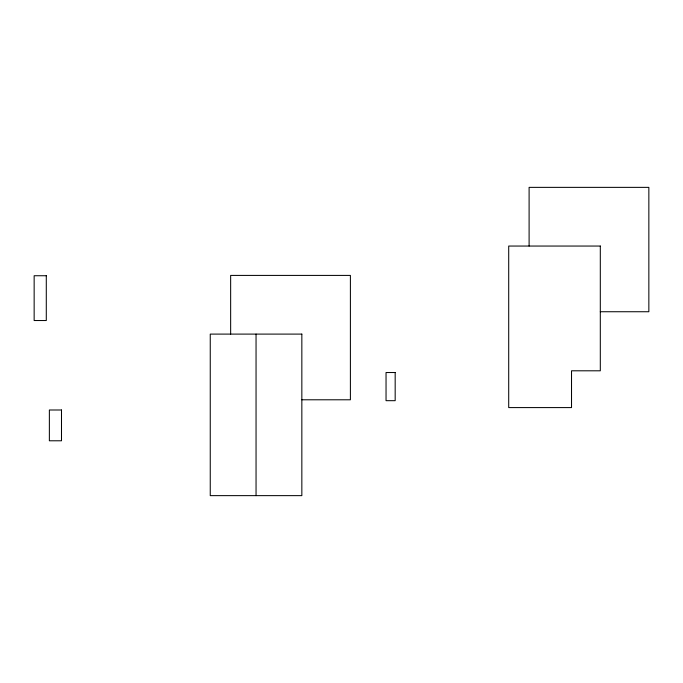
<?xml version="1.0" encoding="UTF-8"?>
<svg xmlns="http://www.w3.org/2000/svg" width="683" height="683" viewBox="0 0 683 683"><rect width="100%" height="100%" fill="white"/><g stroke="black" fill="none" stroke-linecap="round" stroke-linejoin="round"><path stroke-width="1.02" d="M600.306 311.738L648.85 311.738L648.85 187.364L529.103 187.364L529.103 246.051M301.843 399.786L350.396 399.786L350.396 275.411L230.649 275.411L230.649 334.098M256.048 334.098L256.048 495.636M600.306 246.051L508.707 246.051L508.707 407.589L571.526 407.589L571.526 370.801L600.306 370.801L600.306 246.051M46.29 275.736L34.15 275.736L34.15 320.532L46.29 320.532L46.29 275.736M301.843 334.098L210.253 334.098L210.253 495.636L301.843 495.636L301.843 334.098M395.175 372.525L386.04 372.525L386.04 400.682L395.175 400.682L395.175 372.525M61.496 409.996L49.364 409.996L49.364 440.783L61.496 440.783L61.496 409.996"/></g></svg>
